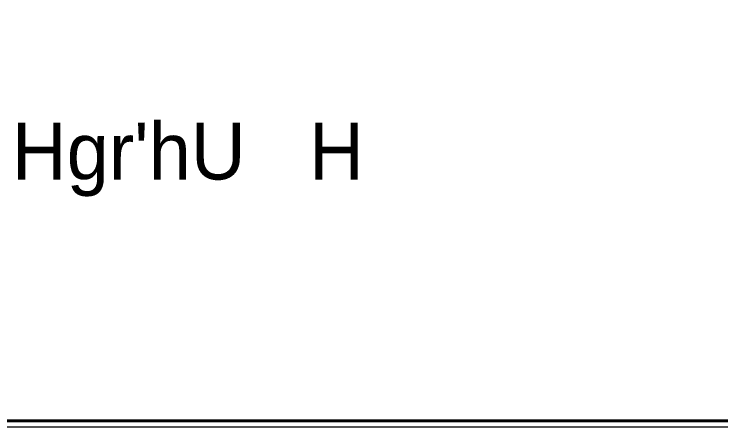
# Model space of a CAD drawing. Header units: inches. Extents: x -351 to 2582, y -266 to 144.
# Drawn here: x 226.05 to 236.78, y -74.05 to -67.77 of the extents above; entities that cross this region are included whole.
import ezdxf

# ---------------------------------------------------------------- set-up
doc = ezdxf.new("R2010")
doc.units = ezdxf.units.IN
doc.header["$MEASUREMENT"] = 0
doc.layers.add('Frame', color=43, linetype='Continuous', lineweight=9)
doc.layers.add('LOGO', color=7, linetype='Continuous')
doc.layers.add('TEXT-TITLE', color=150, linetype='Continuous')
doc.styles.add('XARB', font='xarb.shx', dxfattribs={"width": 0.75, "height": 0.5})

# ---------------------------------------------------------------- blocks, each defined once
blk = doc.blocks.new('A$C7E5B4212')
at = {"layer": 'LOGO', "const_width": 0.05}
blk.add_lwpolyline([(0.832, 0.832), (41.132, 0.832), (41.132, 29.382), (0.832, 29.382)], close=True, dxfattribs=at)
blk = doc.blocks.new('ttwttt')
at = {"layer": 'LOGO', "color": 240, "lineweight": -2}
blk.add_line((-0.13, -0.128), (52.884, -0.128), dxfattribs=at)
at = {"layer": 'LOGO', "xscale": 1.309217692210943, "yscale": 1.309217692210943, "zscale": 1.309217692210943}
blk.add_blockref('A$C7E5B4212', (-1.089, -1.089), dxfattribs=at)

msp = doc.modelspace()

# ---------------------------------------------------------------- block references
at = {"layer": 'Frame', "xscale": 0.7264620046856759, "yscale": 0.7264620046856759, "zscale": 0.7264620046856759}
msp.add_blockref('ttwttt', (207.432, -73.954), dxfattribs=at)

# ---------------------------------------------------------------- texts
at = {"layer": 'TEXT-TITLE', "color": 0, "ltscale": 0.1, "style": 'XARB'}
msp.add_text("Hgr'hU   H", height=0.862, dxfattribs=at).set_placement((226.016, -70.288))

doc.saveas('drawing.dxf')
